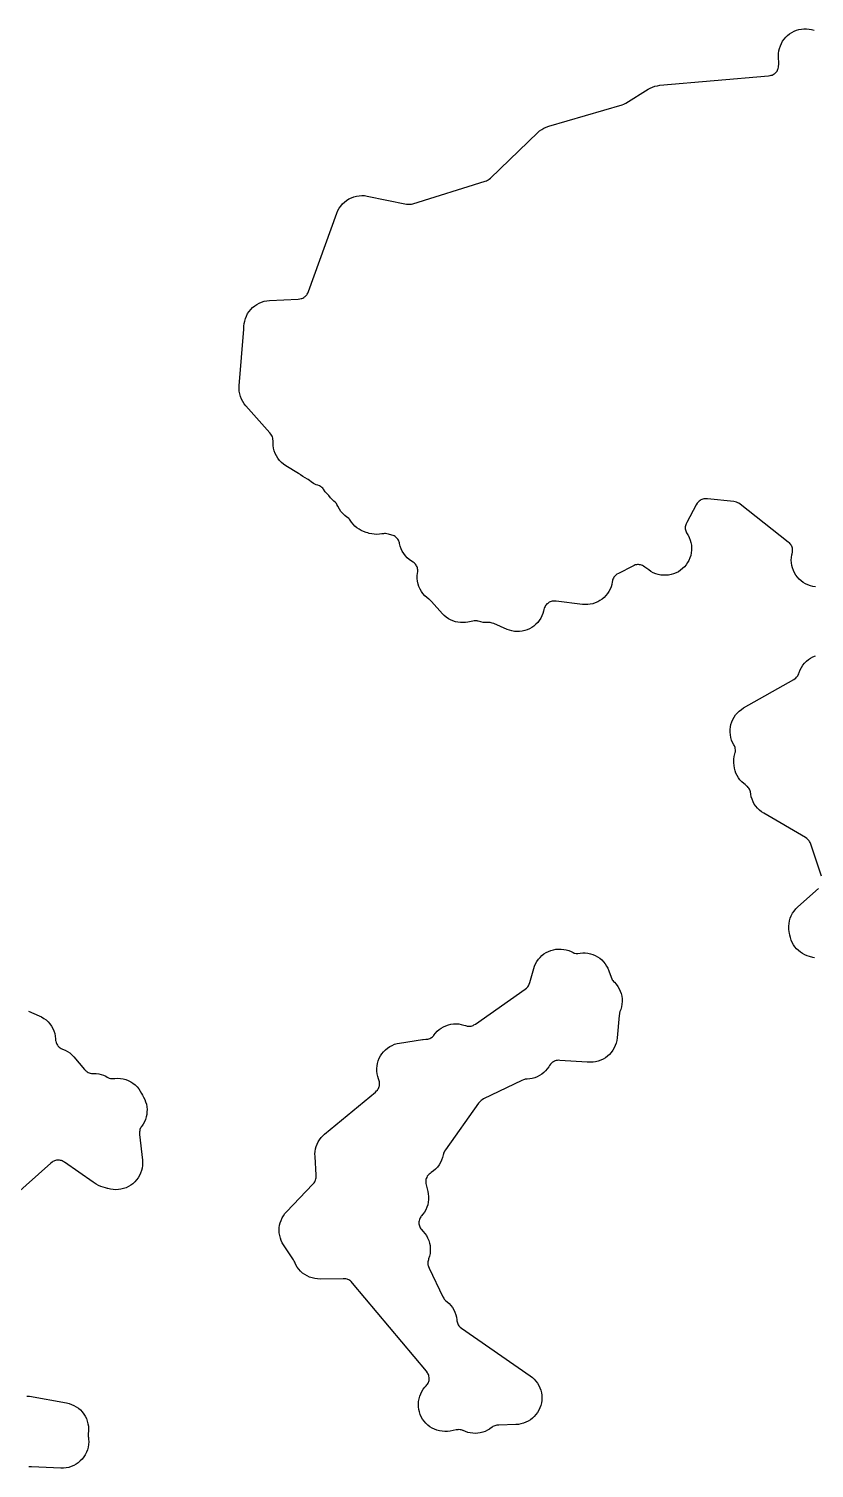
# Model space of a CAD drawing. Header units: metres. Extents: x 0 to 400, y 0 to 202.
# Drawn here: x 96.17 to 115.2, y 23.39 to 58.27 of the extents above; entities that cross this region are included whole.
import ezdxf

# ---------------------------------------------------------------- set-up
doc = ezdxf.new("R2010")
doc.units = ezdxf.units.M

msp = doc.modelspace()

# ---------------------------------------------------------------- linework, layer by layer
for points in [[(115.236, 44.7456), (115.173, 44.7546), (115.111, 44.7696), (115.051, 44.7916), (114.993, 44.8186), (114.938, 44.8516), (114.887, 44.8896), (114.839, 44.9316), (114.796, 44.9796), (114.758, 45.0306), (114.725, 45.0856), (114.698, 45.1436), (114.677, 45.2036), (114.661, 45.2656), (114.652, 45.3286), (114.649, 45.3926), (114.652, 45.4566), (114.662, 45.5196), (114.668, 45.5426), (114.677, 45.5886), (114.68, 45.6116), (114.68, 45.6346), (114.678, 45.6606), (114.674, 45.6816), (114.666, 45.7086), (114.658, 45.7296), (114.647, 45.7496), (114.635, 45.7706), (114.619, 45.7896), (114.602, 45.8086), (114.574, 45.8326), (113.411, 46.7476), (113.377, 46.7716), (113.356, 46.7836), (113.338, 46.7926), (113.317, 46.7996), (113.292, 46.8056), (113.252, 46.8116), (112.617, 46.8786), (112.577, 46.8806), (112.551, 46.8796), (112.526, 46.8766), (112.505, 46.8706), (112.48, 46.8626), (112.457, 46.8516), (112.437, 46.8396), (112.418, 46.8256), (112.399, 46.8076), (112.381, 46.7886), (112.367, 46.7706), (112.346, 46.7346), (112.115, 46.3086), (112.098, 46.2726), (112.09, 46.2496), (112.084, 46.2256), (112.08, 46.2016), (112.079, 46.1756), (112.08, 46.1506), (112.083, 46.1286), (112.089, 46.1066), (112.098, 46.0786), (112.108, 46.0576), (112.137, 46.0096), (112.146, 45.9956), (112.174, 45.9396), (112.198, 45.8806), (112.215, 45.8196), (112.226, 45.7576), (112.232, 45.6946), (112.231, 45.6316), (112.224, 45.5686), (112.21, 45.5066), (112.191, 45.4456), (112.166, 45.3876), (112.136, 45.3326), (112.1, 45.2806), (112.059, 45.2316), (112.014, 45.1876), (111.964, 45.1476), (111.911, 45.1136), (111.855, 45.0836), (111.796, 45.0606), (111.736, 45.0426), (111.673, 45.0306), (111.61, 45.0256), (111.547, 45.0256), (111.484, 45.0326), (111.422, 45.0456), (111.362, 45.0636), (111.303, 45.0886), (111.248, 45.1186), (111.195, 45.1546), (111.101, 45.2246), (111.064, 45.2496), (111.043, 45.2606), (111.021, 45.2696), (110.994, 45.2776), (110.967, 45.2826), (110.943, 45.2846), (110.918, 45.2846), (110.894, 45.2816), (110.867, 45.2756), (110.842, 45.2666), (110.806, 45.2506), (110.458, 45.0696), (110.424, 45.0496), (110.403, 45.0346), (110.382, 45.0156), (110.364, 44.9966), (110.351, 44.9776), (110.337, 44.9556), (110.326, 44.9316), (110.319, 44.9126), (110.313, 44.8866), (110.31, 44.8676), (110.298, 44.8056), (110.28, 44.7456), (110.256, 44.6886), (110.227, 44.6326), (110.193, 44.5806), (110.153, 44.5326), (110.11, 44.4876), (110.062, 44.4476), (110.01, 44.4116), (109.956, 44.3816), (109.898, 44.3566), (109.839, 44.3376), (109.778, 44.3236), (109.716, 44.3166), (109.653, 44.3146), (109.591, 44.3196), (108.947, 44.3976), (108.908, 44.3996), (108.882, 44.3986), (108.856, 44.3956), (108.831, 44.3896), (108.807, 44.3816), (108.784, 44.3716), (108.765, 44.3606), (108.745, 44.3456), (108.727, 44.3306), (108.711, 44.3136), (108.693, 44.2906), (108.68, 44.2686), (108.669, 44.2476), (108.661, 44.2256), (108.653, 44.1946), (108.646, 44.1576), (108.628, 44.0976), (108.605, 44.0396), (108.576, 43.9836), (108.541, 43.9316), (108.502, 43.8826), (108.459, 43.8376), (108.411, 43.7966), (108.36, 43.7616), (108.305, 43.7306), (108.248, 43.7056), (108.188, 43.6856), (108.127, 43.6726), (108.065, 43.6646), (108.003, 43.6626), (107.94, 43.6666), (107.878, 43.6776), (107.818, 43.6936), (107.759, 43.7156), (107.44, 43.8536), (107.399, 43.8686), (107.373, 43.8756), (107.347, 43.8796), (107.325, 43.8806), (107.316, 43.8796), (107.251, 43.8786), (107.185, 43.8846), (107.121, 43.8976), (107.058, 43.9156), (107.053, 43.9176), (107.037, 43.9216), (107.015, 43.9246), (106.991, 43.9246), (106.967, 43.9236), (106.929, 43.9176), (106.812, 43.8926), (106.752, 43.8826), (106.69, 43.8786), (106.628, 43.8806), (106.567, 43.8886), (106.507, 43.9016), (106.449, 43.9206), (106.392, 43.9456), (106.338, 43.9746), (106.287, 44.0096), (106.24, 44.0496), (106.196, 44.0926), (105.926, 44.3936), (105.899, 44.4206), (105.881, 44.4356), (105.866, 44.4456), (105.814, 44.4856), (105.766, 44.5306), (105.722, 44.5806), (105.684, 44.6346), (105.652, 44.6916), (105.626, 44.7516), (105.606, 44.8146), (105.592, 44.8796), (105.585, 44.9446), (105.585, 45.0106), (105.591, 45.0766), (105.596, 45.1106), (105.597, 45.1336), (105.596, 45.1606), (105.593, 45.1826), (105.588, 45.2046), (105.579, 45.2306), (105.569, 45.2516), (105.556, 45.2726), (105.541, 45.2936), (105.527, 45.3096), (105.51, 45.3256), (105.487, 45.3436), (105.445, 45.3696), (105.391, 45.4086), (105.341, 45.4526), (105.296, 45.5006), (105.256, 45.5536), (105.222, 45.6106), (105.193, 45.6706), (105.171, 45.7336), (105.156, 45.7976), (105.153, 45.8136), (105.147, 45.8366), (105.139, 45.8556), (105.126, 45.8806), (105.115, 45.8996), (105.101, 45.9166), (105.081, 45.9376), (105.064, 45.9526), (105.046, 45.9656), (105.023, 45.9786), (105.001, 45.9886), (104.964, 46.0006), (104.887, 46.0226), (104.843, 46.0336), (104.817, 46.0366), (104.794, 46.0366), (104.769, 46.0346), (104.729, 46.0276), (104.667, 46.0186), (104.605, 46.0156), (104.543, 46.0186), (104.481, 46.0276), (104.421, 46.0426), (104.383, 46.0536), (104.344, 46.0636), (104.285, 46.0846), (104.228, 46.1106), (104.173, 46.1416), (104.122, 46.1786), (104.075, 46.2196), (104.032, 46.2656), (103.994, 46.3156), (103.96, 46.3636), (103.944, 46.3826), (103.925, 46.4006), (103.894, 46.4246), (103.88, 46.4336), (103.827, 46.4746), (103.778, 46.5216), (103.735, 46.5726), (103.697, 46.6276), (103.665, 46.6866), (103.664, 46.6906), (103.659, 46.7006), (103.639, 46.7416), (103.626, 46.7636), (103.613, 46.7796), (103.595, 46.7986), (103.565, 46.8256), (103.533, 46.8516), (103.483, 46.9026), (103.439, 46.9586), (103.435, 46.9646), (103.412, 46.9906), (103.408, 46.9946), (103.355, 47.0506), (103.308, 47.1126), (103.306, 47.1166), (103.292, 47.1336), (103.271, 47.1546), (103.253, 47.1686), (103.236, 47.1806), (103.212, 47.1926), (103.171, 47.2096), (103.137, 47.2216), (103.073, 47.2526), (103.013, 47.2906), (102.969, 47.3256), (102.939, 47.3466), (102.924, 47.3556), (102.921, 47.3576), (102.865, 47.3846), (102.81, 47.4186), (102.758, 47.4586), (102.758, 47.4586), (102.737, 47.4756), (102.706, 47.4966), (102.401, 47.6826), (102.346, 47.7206), (102.295, 47.7626), (102.249, 47.8106), (102.208, 47.8626), (102.172, 47.9186), (102.143, 47.9786), (102.119, 48.0406), (102.103, 48.1046), (102.092, 48.1706), (102.089, 48.2366), (102.089, 48.2846), (102.087, 48.3246), (102.082, 48.3516), (102.075, 48.3796), (102.067, 48.3996), (102.054, 48.4246), (102.039, 48.4486), (102.014, 48.4796), (101.432, 49.1306), (101.391, 49.1816), (101.355, 49.2366), (101.325, 49.2956), (101.301, 49.3566), (101.283, 49.4196), (101.272, 49.4846), (101.267, 49.5506), (101.269, 49.6156), (101.383, 50.9926), (101.385, 51.0616), (101.391, 51.1256), (101.403, 51.1886), (101.421, 51.2506), (101.444, 51.3096), (101.474, 51.3666), (101.509, 51.4206), (101.55, 51.4696), (101.595, 51.5156), (101.644, 51.5566), (101.697, 51.5926), (101.753, 51.6236), (101.813, 51.6476), (101.874, 51.6666), (101.937, 51.6796), (102, 51.6856), (102.699, 51.7206), (102.74, 51.7246), (102.767, 51.7306), (102.79, 51.7366), (102.81, 51.7456), (102.833, 51.7576), (102.853, 51.7716), (102.871, 51.7856), (102.89, 51.8056), (102.906, 51.8236), (102.918, 51.8426), (102.931, 51.8656), (102.946, 51.9026), (103.636, 53.8026), (103.661, 53.8636), (103.693, 53.9216), (103.73, 53.9756), (103.773, 54.0256), (103.82, 54.0716), (103.872, 54.1116), (103.928, 54.1466), (103.987, 54.1756), (104.049, 54.1996), (104.112, 54.2156), (104.177, 54.2256), (104.243, 54.2296), (104.309, 54.2266), (104.374, 54.2166), (105.324, 54.0236), (105.363, 54.0176), (105.384, 54.0166), (105.413, 54.0176), (105.441, 54.0226), (105.48, 54.0316), (107.23, 54.5746), (107.265, 54.5876), (107.29, 54.5996), (107.31, 54.6116), (107.327, 54.6236), (107.358, 54.6506), (108.502, 55.7536), (108.549, 55.7956), (108.6, 55.8316), (108.654, 55.8636), (108.711, 55.8896), (108.77, 55.9096), (110.55, 56.4296), (110.588, 56.4426), (110.608, 56.4516), (110.64, 56.4696), (111.177, 56.8046), (111.23, 56.8346), (111.286, 56.8586), (111.344, 56.8786), (111.403, 56.8916), (111.463, 56.9006), (114.095, 57.1306), (114.137, 57.1366), (114.163, 57.1426), (114.186, 57.1506), (114.21, 57.1626), (114.233, 57.1756), (114.252, 57.1896), (114.269, 57.2056), (114.287, 57.2246), (114.302, 57.2456), (114.315, 57.2686), (114.325, 57.2896), (114.333, 57.3116), (114.339, 57.3386), (114.342, 57.3626), (114.344, 57.4036), (114.34, 57.6116), (114.342, 57.6746), (114.35, 57.7366), (114.364, 57.7966), (114.383, 57.8556), (114.408, 57.9126), (114.439, 57.9676), (114.474, 58.0186), (114.515, 58.0656), (114.559, 58.1096), (114.608, 58.1486), (114.66, 58.1826), (114.715, 58.2116), (114.773, 58.2346), (114.833, 58.2526), (114.894, 58.2646), (114.956, 58.2706), (115.018, 58.2706), (115.08, 58.2646), (115.141, 58.2536), (115.201, 58.2356), (115.204, 58.2346)], [(115.384, 37.7306), (115.119, 38.5096), (115.103, 38.5496), (115.092, 38.5716), (115.078, 38.5926), (115.061, 38.6136), (115.042, 38.6326), (115.023, 38.6476), (114.989, 38.6696), (113.979, 39.2586), (113.925, 39.2936), (113.875, 39.3346), (113.829, 39.3796), (113.788, 39.4286), (113.752, 39.4826), (113.721, 39.5386), (113.697, 39.5986), (113.678, 39.6596), (113.665, 39.7226), (113.657, 39.7756), (113.651, 39.7996), (113.643, 39.8226), (113.633, 39.8426), (113.62, 39.8646), (113.604, 39.8856), (113.588, 39.9036), (113.572, 39.9186), (113.546, 39.9386), (113.528, 39.9516), (113.494, 39.9766), (113.447, 40.0186), (113.404, 40.0666), (113.366, 40.1176), (113.334, 40.1716), (113.306, 40.2296), (113.285, 40.2896), (113.269, 40.3506), (113.26, 40.4136), (113.257, 40.4776), (113.257, 40.4886), (113.256, 40.5016), (113.258, 40.5666), (113.266, 40.6316), (113.281, 40.6956), (113.29, 40.7276), (113.294, 40.7506), (113.296, 40.7746), (113.295, 40.7986), (113.292, 40.8266), (113.287, 40.8496), (113.279, 40.8736), (113.269, 40.8946), (113.256, 40.9176), (113.226, 40.9746), (113.201, 41.0336), (113.183, 41.0956), (113.171, 41.1586), (113.165, 41.2226), (113.166, 41.2866), (113.173, 41.3506), (113.187, 41.4136), (113.206, 41.4756), (113.232, 41.5346), (113.263, 41.5906), (113.3, 41.6436), (113.342, 41.6926), (113.388, 41.7366), (113.438, 41.7766), (113.493, 41.8106), (114.707, 42.5006), (114.739, 42.5216), (114.757, 42.5356), (114.777, 42.5556), (114.793, 42.5736), (114.806, 42.5916), (114.818, 42.6136), (114.83, 42.6396), (114.84, 42.6716), (114.864, 42.7316), (114.893, 42.7896), (114.928, 42.8446), (114.969, 42.8946), (115.014, 42.9416), (115.064, 42.9836), (115.117, 43.0196), (115.174, 43.0506), (115.234, 43.0756)], [(115.207, 35.7526), (115.168, 35.7656), (115.092, 35.7846), (115.032, 35.8026), (114.975, 35.8266), (114.92, 35.8566), (114.868, 35.8906), (114.82, 35.9296), (114.775, 35.9736), (114.736, 36.0216), (114.7, 36.0726), (114.67, 36.1266), (114.646, 36.1846), (114.626, 36.2436), (114.613, 36.3046), (114.605, 36.3526), (114.599, 36.3866), (114.59, 36.4526), (114.588, 36.5186), (114.593, 36.5846), (114.605, 36.6506), (114.623, 36.7146), (114.648, 36.7756), (114.679, 36.8346), (114.716, 36.8896), (114.758, 36.9416), (114.805, 36.9876), (115.306, 37.4326)], [(96.162, 34.4586), (96.421, 34.3506), (96.481, 34.3226), (96.537, 34.2876), (96.589, 34.2486), (96.638, 34.2036), (96.681, 34.1536), (96.719, 34.1006), (96.751, 34.0426), (96.778, 33.9826), (96.798, 33.9196), (96.812, 33.8556), (96.819, 33.7906), (96.821, 33.7546), (96.825, 33.7316), (96.832, 33.7036), (96.84, 33.6826), (96.849, 33.6626), (96.862, 33.6416), (96.877, 33.6206), (96.895, 33.6016), (96.91, 33.5876), (96.93, 33.5726), (96.953, 33.5586), (96.973, 33.5496), (96.987, 33.5436), (97.049, 33.5186), (97.107, 33.4866), (97.161, 33.4486), (97.212, 33.4056), (97.258, 33.3576), (97.522, 33.0506), (97.552, 33.0196), (97.569, 33.0046), (97.588, 32.9916), (97.612, 32.9786), (97.635, 32.9686), (97.66, 32.9606), (97.686, 32.9546), (97.708, 32.9526), (97.744, 32.9526), (97.804, 32.9496), (97.864, 32.9416), (97.923, 32.9276), (97.98, 32.9086), (98.035, 32.8836), (98.073, 32.8626), (98.087, 32.8546), (98.1, 32.8486), (98.121, 32.8406), (98.147, 32.8336), (98.173, 32.8286), (98.192, 32.8276), (98.22, 32.8276), (98.259, 32.8316), (98.324, 32.8346), (98.39, 32.8306), (98.455, 32.8206), (98.518, 32.8036), (98.58, 32.7806), (98.639, 32.7516), (98.694, 32.7166), (98.746, 32.6756), (98.793, 32.6306), (98.836, 32.5806), (98.873, 32.5256), (98.905, 32.4686), (98.924, 32.4276), (98.953, 32.3766), (98.98, 32.3216), (99.002, 32.2636), (99.019, 32.2046), (99.03, 32.1436), (99.035, 32.0816), (99.034, 32.0196), (99.027, 31.9586), (99.014, 31.8976), (98.996, 31.8386), (98.972, 31.7816), (98.943, 31.7276), (98.909, 31.6766), (98.897, 31.6606), (98.882, 31.6356), (98.872, 31.6156), (98.864, 31.5926), (98.858, 31.5656), (98.854, 31.5416), (98.853, 31.5166), (98.855, 31.4756), (98.922, 30.8506), (98.926, 30.7866), (98.923, 30.7226), (98.914, 30.6596), (98.899, 30.5976), (98.878, 30.5366), (98.851, 30.4786), (98.818, 30.4236), (98.78, 30.3726), (98.738, 30.3246), (98.69, 30.2816), (98.639, 30.2436), (98.584, 30.2106), (98.526, 30.1826), (98.466, 30.1616), (98.404, 30.1456), (98.341, 30.1366), (98.277, 30.1336), (98.213, 30.1366), (98.149, 30.1466), (98.087, 30.1626), (98.079, 30.1646), (98.028, 30.1796), (97.969, 30.1936), (97.912, 30.2126), (97.858, 30.2366), (97.805, 30.2666), (97.756, 30.2996), (97.733, 30.3166), (97.037, 30.7996), (97.004, 30.8216), (96.983, 30.8316), (96.962, 30.8396), (96.939, 30.8456), (96.916, 30.8506), (96.89, 30.8526), (96.866, 30.8516), (96.842, 30.8496), (96.818, 30.8446), (96.797, 30.8386), (96.777, 30.8296), (96.754, 30.8176), (96.733, 30.8036), (96.705, 30.7806), (94.906, 29.1796)], [(96.119, 25.1356), (96.184, 25.1276), (97.083, 24.9686), (97.145, 24.9546), (97.206, 24.9336), (97.265, 24.9076), (97.32, 24.8756), (97.372, 24.8386), (97.421, 24.7966), (97.464, 24.7496), (97.503, 24.6986), (97.537, 24.6436), (97.565, 24.5866), (97.588, 24.5266), (97.604, 24.4646), (97.614, 24.4006), (97.618, 24.3366), (97.615, 24.2726), (97.61, 24.2366), (97.608, 24.2036), (97.608, 24.1806), (97.611, 24.1516), (97.615, 24.1266), (97.615, 24.1226), (97.62, 24.0876), (97.622, 24.0236), (97.618, 23.9586), (97.607, 23.8946), (97.59, 23.8326), (97.567, 23.7716), (97.538, 23.7136), (97.504, 23.6596), (97.464, 23.6086), (97.419, 23.5616), (97.37, 23.5196), (97.317, 23.4826), (97.26, 23.4516), (97.201, 23.4256), (97.139, 23.4056), (97.075, 23.3926), (97.011, 23.3856), (96.946, 23.3856), (96.233, 23.4156), (96.17, 23.4156)]]:
    msp.add_lwpolyline(points)
msp.add_lwpolyline([(102.346, 28.7956), (102.314, 28.8496), (102.287, 28.9056), (102.266, 28.9646), (102.251, 29.0246), (102.241, 29.0866), (102.238, 29.1486), (102.241, 29.2116), (102.249, 29.2726), (102.264, 29.3336), (102.284, 29.3926), (102.31, 29.4496), (102.341, 29.5036), (102.377, 29.5546), (102.418, 29.6016), (103.057, 30.2696), (103.084, 30.3006), (103.1, 30.3246), (103.114, 30.3486), (103.122, 30.3686), (103.13, 30.3956), (103.135, 30.4216), (103.138, 30.4486), (103.137, 30.4916), (103.107, 30.9406), (103.105, 31.0016), (103.11, 31.0626), (103.12, 31.1236), (103.136, 31.1826), (103.157, 31.2396), (103.184, 31.2956), (103.216, 31.3476), (103.253, 31.3966), (103.294, 31.4426), (103.34, 31.4836), (104.569, 32.5026), (104.599, 32.5306), (104.617, 32.5496), (104.632, 32.5696), (104.643, 32.5886), (104.654, 32.6106), (104.662, 32.6336), (104.668, 32.6566), (104.672, 32.6826), (104.673, 32.7056), (104.673, 32.7296), (104.669, 32.7516), (104.664, 32.7756), (104.655, 32.8016), (104.648, 32.8186), (104.628, 32.8796), (104.614, 32.9426), (104.606, 33.0066), (104.605, 33.0706), (104.611, 33.1346), (104.622, 33.1976), (104.64, 33.2596), (104.664, 33.3196), (104.694, 33.3766), (104.729, 33.4306), (104.769, 33.4806), (104.814, 33.5266), (104.863, 33.5676), (104.917, 33.6036), (104.973, 33.6336), (105.033, 33.6586), (105.094, 33.6776), (105.157, 33.6906), (105.708, 33.7736), (105.711, 33.7736), (105.731, 33.7776), (105.788, 33.7826), (105.818, 33.7846), (105.84, 33.7876), (105.862, 33.7936), (105.888, 33.8026), (105.91, 33.8136), (105.931, 33.8266), (105.952, 33.8426), (105.969, 33.8586), (105.982, 33.8736), (105.985, 33.8786), (106.024, 33.9286), (106.067, 33.9746), (106.115, 34.0156), (106.166, 34.0526), (106.221, 34.0846), (106.279, 34.1106), (106.339, 34.1306), (106.4, 34.1446), (106.463, 34.1536), (106.526, 34.1556), (106.589, 34.1516), (106.652, 34.1416), (106.713, 34.1256), (106.751, 34.1116), (106.776, 34.1036), (106.796, 34.0996), (106.822, 34.0976), (106.847, 34.0966), (106.873, 34.0986), (106.893, 34.1026), (106.917, 34.1096), (106.939, 34.1186), (106.959, 34.1276), (106.994, 34.1506), (108.197, 34.9926), (108.228, 35.0166), (108.245, 35.0336), (108.262, 35.0526), (108.277, 35.0736), (108.289, 35.0946), (108.299, 35.1176), (108.312, 35.1566), (108.407, 35.4956), (108.427, 35.5546), (108.452, 35.6126), (108.483, 35.6666), (108.519, 35.7186), (108.56, 35.7656), (108.606, 35.8096), (108.655, 35.8486), (108.708, 35.8826), (108.764, 35.9106), (108.822, 35.9336), (108.882, 35.9516), (108.944, 35.9626), (109.007, 35.9686), (109.07, 35.9676), (109.132, 35.9606), (109.194, 35.9476), (109.254, 35.9296), (109.311, 35.9046), (109.361, 35.8806), (109.385, 35.8716), (109.406, 35.8666), (109.433, 35.8616), (109.456, 35.8606), (109.478, 35.8616), (109.53, 35.8676), (109.593, 35.8736), (109.656, 35.8726), (109.718, 35.8656), (109.78, 35.8526), (109.84, 35.8336), (109.898, 35.8086), (109.953, 35.7786), (110.005, 35.7436), (110.053, 35.7026), (110.097, 35.6586), (110.137, 35.6096), (110.172, 35.5566), (110.201, 35.5016), (110.225, 35.4436), (110.282, 35.2856), (110.298, 35.2466), (110.31, 35.2236), (110.323, 35.2046), (110.342, 35.1816), (110.36, 35.1636), (110.404, 35.1156), (110.443, 35.0626), (110.476, 35.0066), (110.503, 34.9476), (110.524, 34.8866), (110.539, 34.8226), (110.548, 34.7586), (110.55, 34.6936), (110.545, 34.6286), (110.534, 34.5636), (110.517, 34.5016), (110.497, 34.4516), (110.493, 34.4406), (110.487, 34.4206), (110.481, 34.3946), (110.475, 34.3536), (110.427, 33.8156), (110.419, 33.7516), (110.404, 33.6896), (110.382, 33.6286), (110.355, 33.5706), (110.323, 33.5156), (110.285, 33.4636), (110.242, 33.4156), (110.194, 33.3726), (110.143, 33.3346), (110.088, 33.3016), (110.03, 33.2736), (109.969, 33.2526), (109.907, 33.2366), (109.844, 33.2276), (109.779, 33.2246), (109.715, 33.2276), (109.699, 33.2296), (109.04, 33.2706), (108.999, 33.2716), (108.972, 33.2686), (108.949, 33.2656), (108.929, 33.2596), (108.907, 33.2506), (108.882, 33.2376), (108.861, 33.2246), (108.843, 33.2106), (108.826, 33.1946), (108.812, 33.1776), (108.789, 33.1456), (108.77, 33.1156), (108.734, 33.0646), (108.693, 33.0166), (108.648, 32.9736), (108.599, 32.9346), (108.546, 32.9006), (108.491, 32.8726), (108.432, 32.8496), (108.372, 32.8316), (108.311, 32.8206), (108.248, 32.8146), (108.224, 32.8146), (108.198, 32.8106), (108.179, 32.8066), (108.156, 32.7996), (108.12, 32.7836), (107.19, 32.3336), (107.155, 32.3146), (107.134, 32.3006), (107.114, 32.2836), (107.097, 32.2666), (107.072, 32.2336), (106.265, 31.1016), (106.243, 31.0676), (106.233, 31.0476), (106.224, 31.0246), (106.217, 30.9976), (106.213, 30.9786), (106.197, 30.9136), (106.175, 30.8516), (106.147, 30.7916), (106.113, 30.7356), (106.073, 30.6826), (106.028, 30.6336), (105.979, 30.5896), (105.925, 30.5516), (105.893, 30.5316), (105.874, 30.5156), (105.855, 30.4976), (105.84, 30.4796), (105.826, 30.4596), (105.813, 30.4346), (105.803, 30.4106), (105.795, 30.3876), (105.79, 30.3646), (105.788, 30.3396), (105.788, 30.3146), (105.79, 30.2896), (105.799, 30.2496), (105.838, 30.0956), (105.851, 30.0316), (105.857, 29.9666), (105.857, 29.9016), (105.85, 29.8366), (105.837, 29.7726), (105.818, 29.7106), (105.792, 29.6506), (105.761, 29.5936), (105.723, 29.5406), (105.689, 29.4996), (105.681, 29.4906), (105.669, 29.4746), (105.656, 29.4536), (105.646, 29.4336), (105.638, 29.4106), (105.63, 29.3816), (105.626, 29.3576), (105.625, 29.3356), (105.626, 29.3076), (105.629, 29.2826), (105.635, 29.2596), (105.643, 29.2366), (105.654, 29.2136), (105.669, 29.1896), (105.683, 29.1706), (105.72, 29.1306), (105.725, 29.1256), (105.767, 29.0766), (105.804, 29.0226), (105.835, 28.9656), (105.861, 28.9056), (105.88, 28.8436), (105.893, 28.7806), (105.899, 28.7156), (105.899, 28.6506), (105.893, 28.5856), (105.88, 28.5226), (105.86, 28.4606), (105.853, 28.4396), (105.845, 28.4116), (105.841, 28.3876), (105.84, 28.3666), (105.84, 28.3426), (105.843, 28.3176), (105.848, 28.2946), (105.854, 28.2746), (105.871, 28.2366), (106.207, 27.5406), (106.227, 27.5036), (106.24, 27.4846), (106.253, 27.4686), (106.272, 27.4506), (106.311, 27.4176), (106.357, 27.3746), (106.399, 27.3276), (106.436, 27.2776), (106.468, 27.2226), (106.495, 27.1656), (106.516, 27.1066), (106.531, 27.0456), (106.54, 26.9826), (106.543, 26.9566), (106.548, 26.9316), (106.556, 26.9056), (106.566, 26.8816), (106.577, 26.8616), (106.593, 26.8396), (106.61, 26.8186), (106.626, 26.8046), (106.66, 26.7786), (108.324, 25.6226), (108.374, 25.5846), (108.42, 25.5426), (108.461, 25.4956), (108.498, 25.4446), (108.529, 25.3916), (108.555, 25.3346), (108.576, 25.2756), (108.591, 25.2146), (108.6, 25.1536), (108.603, 25.0906), (108.6, 25.0286), (108.591, 24.9666), (108.576, 24.9066), (108.556, 24.8476), (108.529, 24.7906), (108.498, 24.7366), (108.461, 24.6866), (108.42, 24.6396), (108.375, 24.5966), (108.325, 24.5586), (108.272, 24.5256), (108.216, 24.4976), (108.158, 24.4756), (108.098, 24.4586), (108.037, 24.4476), (107.974, 24.4426), (107.558, 24.4306), (107.516, 24.4266), (107.491, 24.4226), (107.467, 24.4146), (107.442, 24.4046), (107.418, 24.3926), (107.393, 24.3756), (107.387, 24.3706), (107.337, 24.3356), (107.284, 24.3046), (107.229, 24.2786), (107.171, 24.2586), (107.111, 24.2436), (107.051, 24.2336), (106.99, 24.2306), (106.929, 24.2326), (106.868, 24.2406), (106.808, 24.2546), (106.75, 24.2746), (106.694, 24.2986), (106.692, 24.2996), (106.67, 24.3086), (106.648, 24.3146), (106.621, 24.3186), (106.594, 24.3206), (106.569, 24.3196), (106.527, 24.3146), (106.378, 24.2866), (106.314, 24.2776), (106.25, 24.2756), (106.187, 24.2796), (106.123, 24.2896), (106.061, 24.3066), (106.001, 24.3286), (105.944, 24.3576), (105.89, 24.3916), (105.839, 24.4306), (105.792, 24.4746), (105.75, 24.5226), (105.713, 24.5746), (105.681, 24.6306), (105.655, 24.6886), (105.635, 24.7496), (105.621, 24.8116), (105.613, 24.8756), (105.611, 24.9396), (105.616, 25.0036), (105.627, 25.0666), (105.644, 25.1286), (105.667, 25.1876), (105.696, 25.2446), (105.731, 25.2986), (105.77, 25.3496), (105.802, 25.3826), (105.82, 25.4036), (105.835, 25.4256), (105.846, 25.4446), (105.856, 25.4676), (105.864, 25.4906), (105.869, 25.5126), (105.872, 25.5396), (105.873, 25.5636), (105.872, 25.5866), (105.867, 25.6136), (105.862, 25.6346), (105.853, 25.6566), (105.843, 25.6776), (105.829, 25.7006), (105.804, 25.7346), (104.017, 27.8736), (103.986, 27.9066), (103.966, 27.9246), (103.949, 27.9366), (103.927, 27.9496), (103.904, 27.9606), (103.882, 27.9676), (103.857, 27.9736), (103.831, 27.9766), (103.791, 27.9786), (103.228, 27.9696), (103.163, 27.9716), (103.099, 27.9806), (103.035, 27.9956), (102.974, 28.0176), (102.915, 28.0446), (102.859, 28.0786), (102.807, 28.1166), (102.758, 28.1606), (102.715, 28.2096), (102.676, 28.2616), (102.644, 28.3176), (102.625, 28.3586), (102.616, 28.3766), (102.614, 28.3816), (102.603, 28.4046), (102.584, 28.4366), (102.346, 28.7956)], close=True)

doc.saveas('drawing.dxf')
